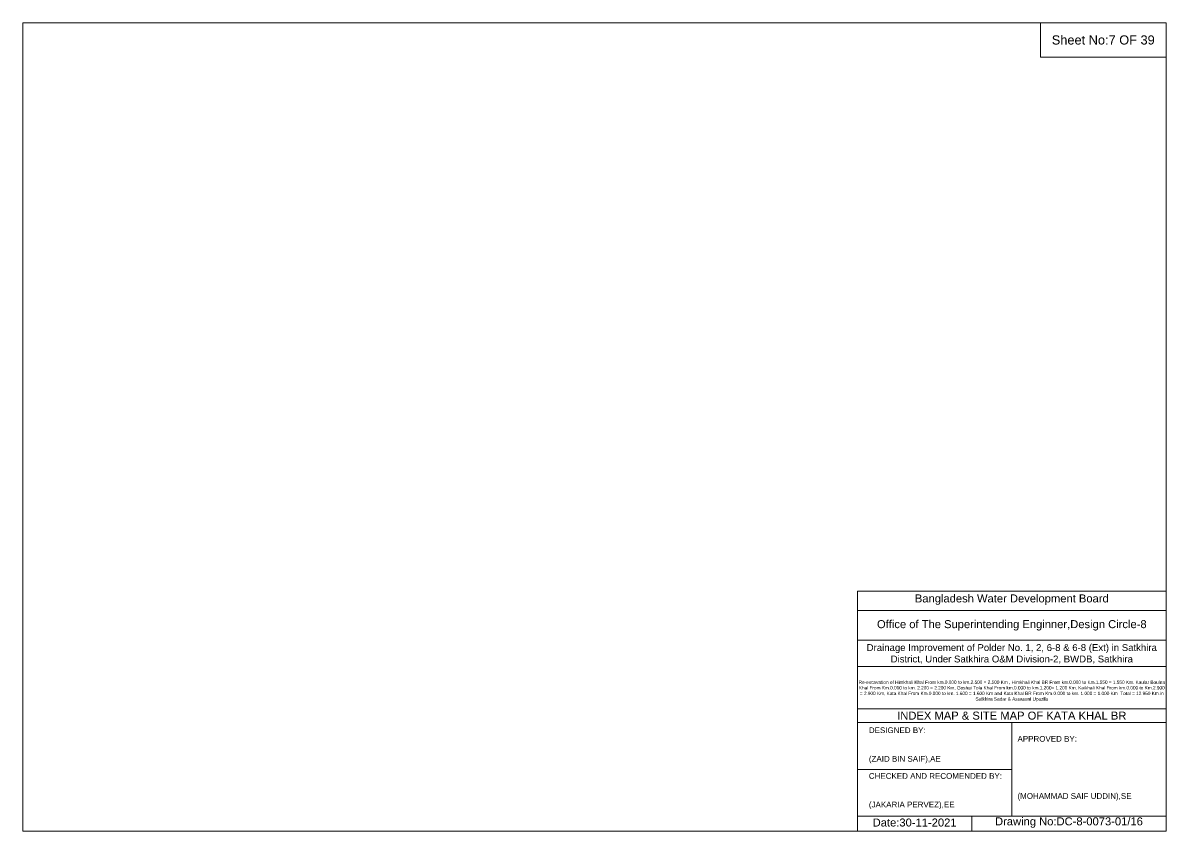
# Model space of a CAD drawing. Header units: inches. Extents: x 93000 to 486000, y -4242 to 0.
# Drawn here: x 160000 to 166000, y -4242 to 0 of the extents above; entities that cross this region are included whole.
import ezdxf

# ---------------------------------------------------------------- set-up
doc = ezdxf.new("R2010")
doc.units = ezdxf.units.IN
doc.header["$LTSCALE"] = 7
doc.header["$MEASUREMENT"] = 0
doc.layers.add('Cross section Data Border', color=7, linetype='Continuous', lineweight=9)
doc.styles.get("Standard").update_dxf_attribs({"font": 'arial.ttf'})

msp = doc.modelspace()

# ---------------------------------------------------------------- linework, layer by layer
at = {"layer": 'Cross section Data Border'}
for points in [[(160000, 0), (166000, 0), (166000, -4242), (160000, -4242)], [(165340, 0), (166000, 0), (166000, -180), (165340, -180)]]:
    msp.add_lwpolyline(points, close=True, dxfattribs=at)
for points in [[(164380, -4242), (164380, -2982), (166000, -2982)], [(164380, -3084), (166000, -3084)], [(164380, -3240), (166000, -3240)], [(164380, -3378), (166000, -3378)], [(164380, -3600), (166000, -3600)], [(164380, -3672), (166000, -3672)], [(165190, -3672), (165190, -4164)], [(164380, -3918), (165190, -3918)], [(164380, -4164), (166000, -4164)], [(164980, -4164), (164980, -4242)]]:
    msp.add_lwpolyline(points, dxfattribs=at)

# ---------------------------------------------------------------- texts
at = {"layer": 'Cross section Data Border', "attachment_point": 5}
for s, insert, char_height in [('Sheet No:7 OF 39', (165670, -90), 48), ('Bangladesh Water Development Board', (165190, -3027), 42), ('Office of The Superintending Enginner,Design Circle-8', (165190, -3162), 42)]:
    msp.add_mtext(s, dxfattribs=dict(at, insert=insert, char_height=char_height))
at = {"layer": 'Cross section Data Border'}
for s, insert, char_height, width, attachment_point in [('Drainage Improvement of Polder No. 1, 2, 6-8 & 6-8 (Ext) in Satkhira District, Under Satkhira O&M Division-2, BWDB, Satkhira', (165190, -3312), 36, 1680, 5), ('Re-excavation of Himkhali Khal From km.0.000 to km.2.500 = 2.500 Km , Himkhali Khal BR From km.0.000 to Km.1.550 = 1.550 Km, Kaular Boulna Khal From Km.0.000 to km. 2.200 = 2.200 Km, Goshai Tola Khal From km.0.000 to km.1.200= 1.200 Km, Kaikhali Khal From km.0.000 to Km.2.900 = 2.900 Km, Kata Khal From Km.0.000 to km. 1.600 = 1.600 Km and Kata Khal BR From Km.0.000 to km. 1.000 = 1.000 Km  Total = 12.950 Km.in Satkhira Sadar & Assasuni Upazila', (165190, -3507), 17.611, 1620, 5), ('INDEX MAP & SITE MAP OF KATA KHAL BR', (165190, -3636), 42, 1680, 5), ('DESIGNED BY:^J^J^J(ZAID BIN SAIF),AE', (164440, -3792), 30, 840, 4), ('APPROVED BY:^J^J^J^J^J^J(MOHAMMAD SAIF UDDIN),SE', (165220, -3912), 30, 840, 4), ('CHECKED AND RECOMENDED BY:^J^J^J(JAKARIA PERVEZ),EE', (164440, -4032), 30, 840, 4), ('Date:30-11-2021', (164680, -4197), 42, 840, 5), ('Drawing No:DC-8-0073-01/16', (165490, -4197), 42, 1320, 5)]:
    msp.add_mtext(s, dxfattribs=dict(at, insert=insert, char_height=char_height, width=width, attachment_point=attachment_point))

doc.saveas('drawing.dxf')
